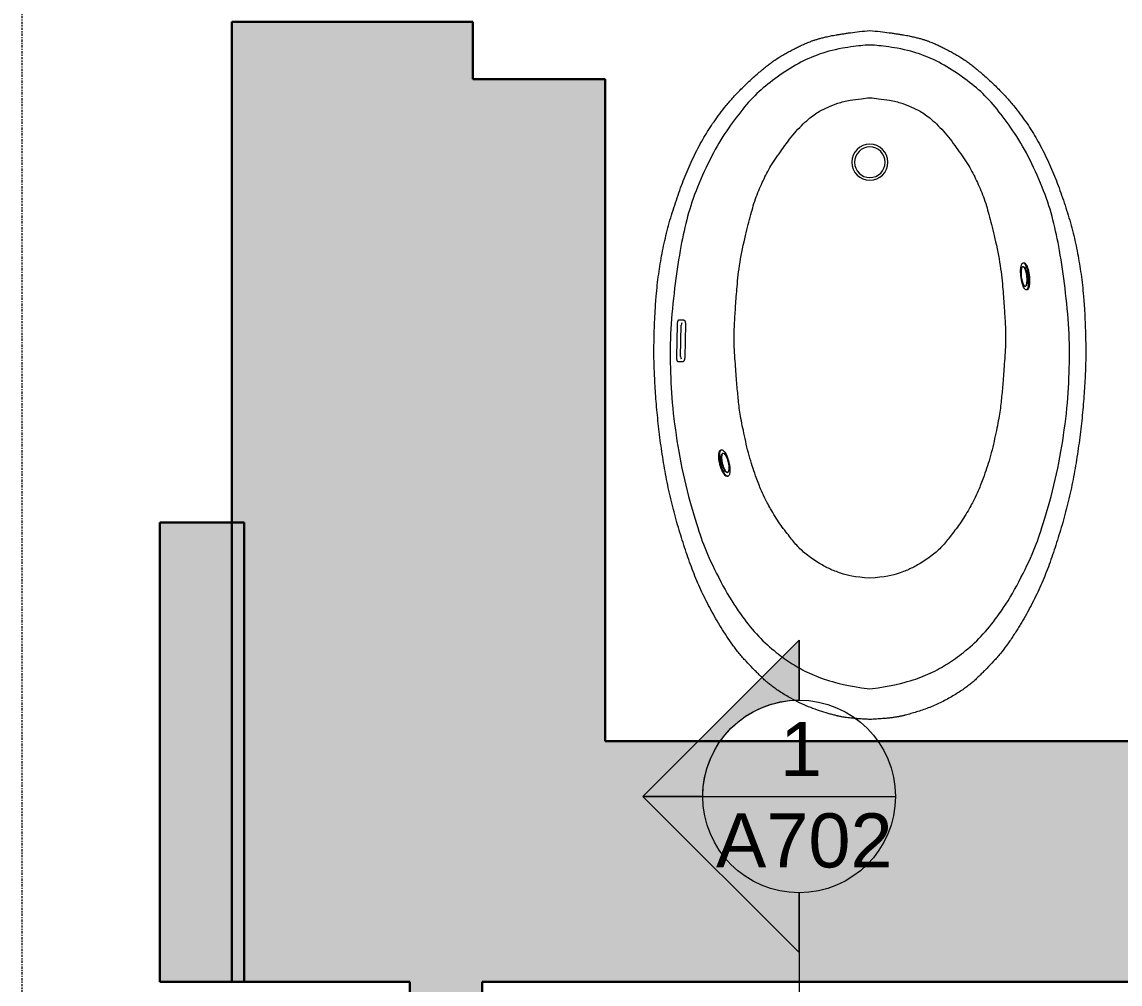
# Model space of a CAD drawing. Header units: inches. Extents: x -1176 to 1474, y -2632 to 978.
# Drawn here: x -1052.5 to -961.3, y 16.1 to 96 of the extents above; entities that cross this region are included whole.
import ezdxf

# ---------------------------------------------------------------- set-up
doc = ezdxf.new("R2010")
doc.units = ezdxf.units.IN
doc.header["$MEASUREMENT"] = 0
doc.linetypes.add('Dash Dot 3_16_', pattern=[0.3125, 0.1875, -0.0625, 0, -0.0625])
for name, color, linetype, lineweight in [('A-ANNO-SYMB', 150, 'Continuous', 9), ('A-WALL', 113, 'Continuous', 18), ('A-WALL-PATT', 111, 'Continuous', 18), ('G-ANNO-SYMB', 111, 'Continuous', 9), ('P-SANR-FIXT', 6, 'Continuous', 9)]:
    doc.layers.add(name, color=color, linetype=linetype, lineweight=lineweight)
doc.styles.add('Swis721 Lt BT', font='swissl.ttf', dxfattribs={"height": 4.5})

# ---------------------------------------------------------------- blocks, each defined once
blk = doc.blocks.new('downloadobjectfile_id_236f7131-f753-4b41-a4ac-6b6cf5932f67 - Bath tub-7335229-3rd Floor Construction')
at = {"layer": 'P-SANR-FIXT'}
for p, q in [((8.405, -11.778), (8.42, -11.836)), ((6.241, -12.395), (6.225, -12.333)), ((-4.584, -15.852), (-4.576, -15.478)), ((-4.209, -15.316), (-1.446, -15.377)), ((-1.53, -16.046), (-4.155, -15.988)), ((-1.522, -15.719), (-4.146, -15.662)), ((-1.086, -15.555), (-1.095, -15.939))]:
    blk.add_line(p, q, dxfattribs=at)
for centre, radius, start, end in [((-17.671, 0), 1.5, 0, 180), ((-17.671, 0), 1.273, 360, 180), ((-17.671, 0), 1.5, 180, 0), ((-17.671, 0), 1.273, 180, 360), ((-4.138, -15.301), 0.361, 238.43601, 268.74357), ((-1.514, -15.358), 0.361, 268.74357, 299.05113)]:
    blk.add_arc(centre, radius, start, end, dxfattribs=at)
for points, knots in [([(-28.625, 0), (-28.593, 0.301), (-28.529, 0.868), (-28.452, 1.493), (-28.391, 1.938), (-28.345, 2.243), (-28.301, 2.526), (-28.256, 2.79), (-28.213, 3.035), (-28.17, 3.257), (-28.127, 3.461), (-28.085, 3.653), (-28.043, 3.83), (-28.002, 3.99), (-27.962, 4.138), (-27.922, 4.279), (-27.882, 4.411), (-27.843, 4.532), (-27.805, 4.646), (-27.766, 4.757), (-27.729, 4.864), (-27.679, 4.999), (-27.592, 5.223), (-27.468, 5.514), (-27.313, 5.842), (-27.144, 6.178), (-26.958, 6.536), (-26.765, 6.894), (-26.505, 7.355), (-26.259, 7.752), (-25.992, 8.135), (-25.771, 8.429), (-25.521, 8.742), (-25.23, 9.09), (-24.907, 9.462), (-24.56, 9.847), (-24.197, 10.235), (-23.826, 10.617), (-23.456, 10.98), (-22.971, 11.432), (-22.379, 11.942), (-21.694, 12.479), (-21.04, 12.953), (-20.397, 13.382), (-19.735, 13.784), (-19.02, 14.182), (-18.264, 14.569), (-17.232, 15.055), (-16.2, 15.474), (-15.137, 15.862), (-14.043, 16.24), (-12.634, 16.681), (-10.954, 17.1), (-9.253, 17.421), (-7.778, 17.627), (-6.698, 17.735), (-6.065, 17.786), (-5.42, 17.83), (-4.606, 17.872), (-3.67, 17.906), (-2.835, 17.927), (-2.142, 17.937), (-1.508, 17.936), (-0.864, 17.922), (-0.129, 17.895), (0.681, 17.854), (1.544, 17.799), (2.732, 17.708), (4.256, 17.56), (6.123, 17.322), (7.998, 17.022), (9.843, 16.655), (11.616, 16.215), (13.319, 15.717), (14.959, 15.189), (16.273, 14.712), (17.291, 14.29), (18.04, 13.953), (18.781, 13.593), (19.519, 13.207), (20.133, 12.864), (20.624, 12.576), (20.991, 12.352), (21.358, 12.121), (21.725, 11.883), (22.089, 11.637), (22.567, 11.298), (23.032, 10.943), (23.474, 10.571), (23.897, 10.19), (24.292, 9.808), (24.655, 9.447), (24.908, 9.194), (25.147, 8.951), (25.379, 8.704), (25.609, 8.441), (25.843, 8.15), (26.09, 7.814), (26.434, 7.303), (26.876, 6.57), (27.372, 5.598), (27.709, 4.764), (27.933, 4.11), (28.056, 3.714), (28.144, 3.408), (28.206, 3.183), (28.253, 3.006), (28.289, 2.867), (28.315, 2.76), (28.339, 2.654), (28.363, 2.55), (28.385, 2.442), (28.407, 2.325), (28.429, 2.202), (28.449, 2.075), (28.468, 1.938), (28.488, 1.786), (28.506, 1.621), (28.524, 1.446), (28.542, 1.256), (28.559, 1.045), (28.576, 0.812), (28.598, 0.478), (28.614, 0.199), (28.625, 0)], [-1, -1, -1, -1, -0.996951, -0.993902, -0.992378, -0.990854, -0.989329, -0.987805, -0.98628, -0.984756, -0.983232, -0.981707, -0.980183, -0.978659, -0.977134, -0.97561, -0.974085, -0.972561, -0.971037, -0.969512, -0.967988, -0.966463, -0.963415, -0.957317, -0.95122, -0.945122, -0.939024, -0.932927, -0.926829, -0.914634, -0.908537, -0.902439, -0.896341, -0.890244, -0.884146, -0.878049, -0.871951, -0.865854, -0.859756, -0.853659, -0.841463, -0.829268, -0.817073, -0.804878, -0.792683, -0.780488, -0.768293, -0.756098, -0.731707, -0.719512, -0.707317, -0.682927, -0.658537, -0.634146, -0.609756, -0.597561, -0.591463, -0.585366, -0.573171, -0.560976, -0.54878, -0.536585, -0.52439, -0.512195, -0.5, -0.487805, -0.47561, -0.463415, -0.439024, -0.414634, -0.390244, -0.365854, -0.341463, -0.317073, -0.292683, -0.268293, -0.256098, -0.243902, -0.231707, -0.219512, -0.207317, -0.20122, -0.195122, -0.189024, -0.182927, -0.176829, -0.170732, -0.158537, -0.152439, -0.146341, -0.134146, -0.128049, -0.121951, -0.115854, -0.109756, -0.103659, -0.097561, -0.091463, -0.085366, -0.073171, -0.060976, -0.04878, -0.042683, -0.036585, -0.033537, -0.030488, -0.027439, -0.025915, -0.02439, -0.022866, -0.021341, -0.019817, -0.018293, -0.016768, -0.015244, -0.01372, -0.012195, -0.010671, -0.009146, -0.007622, -0.006098, -0.004573, -0.003049, 0, 0, 0, 0]), ([(26.085, 0), (25.808, 1.98), (25.426, 3.406), (24.826, 5.054), (23.97, 6.538), (23.101, 7.778), (21.673, 9.364), (19.972, 10.693), (18.103, 11.954), (14.761, 13.584), (13.293, 14.118), (9.776, 15.193), (6.452, 15.9), (2.718, 16.425), (-0.554, 16.596), (-3.753, 16.596), (-7.171, 16.237), (-10.263, 15.802), (-12.918, 15.238), (-15.147, 14.556), (-17.983, 13.294), (-19.955, 12.155), (-21.879, 10.757), (-23.399, 9.436), (-24.607, 7.945), (-25.786, 6.196), (-26.631, 4.385), (-27.131, 2.642), (-27.387, 0.55), (-27.414, 0.174), (-27.414, 0)], [-5.618031, -5.618031, -5.618031, -5.618031, -5.472777, -5.335466, -5.197124, -5.048198, -4.886878, -4.704995, -4.479113, -4.269816, -4.020987, -3.781025, -3.479735, -3.189582, -2.904969, -2.629635, -2.35856, -2.100984, -1.8741, -1.647719, -1.433473, -1.217917, -1.032673, -0.857374, -0.689547, -0.522133, -0.357647, -0.193219, -0.073837, 0, 0, 0, 0]), ([(-9.303, 12.765), (-9.316, 12.791), (-9.316, 12.846), (-9.221, 12.962), (-8.917, 13.116), (-8.321, 13.254), (-7.768, 13.285), (-7.457, 13.256), (-7.312, 13.226), (-7.221, 13.197), (-7.151, 13.163), (-7.103, 13.123), (-7.078, 13.08), (-7.076, 13.049), (-7.079, 13.033)], [-1, -1, -1, -1, -0.923913, -0.847826, -0.695652, -0.521739, -0.347826, -0.26087, -0.217391, -0.173913, -0.130435, -0.086957, -0.043478, 0, 0, 0, 0]), ([(-7.079, 13.032), (-7.067, 13.006), (-7.067, 12.951), (-7.162, 12.835), (-7.466, 12.681), (-8.062, 12.543), (-8.615, 12.512), (-8.926, 12.541), (-9.071, 12.571), (-9.161, 12.6), (-9.232, 12.634), (-9.28, 12.674), (-9.305, 12.717), (-9.307, 12.748), (-9.303, 12.764)], [-1, -1, -1, -1, -0.923913, -0.847826, -0.695652, -0.521739, -0.347826, -0.26087, -0.217391, -0.173913, -0.130435, -0.086957, -0.043478, 0, 0, 0, 0]), ([(-7.079, 13.033), (-7.095, 13.067), (-7.166, 13.127), (-7.454, 13.211), (-7.916, 13.226), (-8.412, 13.166), (-8.76, 13.09), (-8.998, 13.006), (-9.144, 12.933), (-9.227, 12.877), (-9.283, 12.82), (-9.3, 12.783), (-9.303, 12.765)], [-1, -1, -1, -1, -0.888889, -0.777778, -0.555556, -0.444444, -0.333333, -0.222222, -0.166667, -0.111111, -0.055556, 0, 0, 0, 0]), ([(-9.303, 12.764), (-9.296, 12.8), (-9.241, 12.875), (-8.981, 13.026), (-8.536, 13.149), (-8.04, 13.209), (-7.685, 13.217), (-7.433, 13.193), (-7.274, 13.157), (-7.18, 13.122), (-7.113, 13.08), (-7.087, 13.048), (-7.079, 13.032)], [-1, -1, -1, -1, -0.888889, -0.777778, -0.555556, -0.444444, -0.333333, -0.222222, -0.166667, -0.111111, -0.055556, 0, 0, 0, 0]), ([(-8.99, 12.727), (-8.995, 12.744), (-8.992, 12.778), (-8.934, 12.852), (-8.745, 12.957), (-8.339, 13.062), (-7.926, 13.094), (-7.687, 13.078), (-7.573, 13.058), (-7.501, 13.038), (-7.444, 13.014), (-7.403, 12.987), (-7.379, 12.955), (-7.375, 12.933), (-7.375, 12.921)], [-1, -1, -1, -1, -0.931818, -0.863636, -0.727273, -0.545455, -0.363636, -0.272727, -0.227273, -0.181818, -0.136364, -0.090909, -0.045455, 0, 0, 0, 0]), ([(-8.99, 12.725), (-8.991, 12.708), (-8.98, 12.675), (-8.906, 12.617), (-8.698, 12.56), (-8.278, 12.554), (-7.869, 12.621), (-7.641, 12.694), (-7.535, 12.74), (-7.47, 12.776), (-7.42, 12.813), (-7.387, 12.85), (-7.371, 12.886), (-7.372, 12.909), (-7.375, 12.92)], [-1, -1, -1, -1, -0.931818, -0.863636, -0.727273, -0.545455, -0.363636, -0.272727, -0.227273, -0.181818, -0.136364, -0.090909, -0.045455, 0, 0, 0, 0]), ([(-7.375, 12.921), (-7.382, 12.942), (-7.416, 12.981), (-7.564, 13.041), (-7.895, 13.077), (-8.324, 13.035), (-8.601, 12.967), (-8.736, 12.921), (-8.823, 12.884), (-8.894, 12.845), (-8.947, 12.805), (-8.98, 12.765), (-8.989, 12.739), (-8.99, 12.727)], [-1, -1, -1, -1, -0.907895, -0.815789, -0.631579, -0.421053, -0.315789, -0.263158, -0.210526, -0.157895, -0.105263, -0.052632, 0, 0, 0, 0]), ([(-7.375, 12.92), (-7.382, 12.941), (-7.416, 12.979), (-7.564, 13.04), (-7.895, 13.075), (-8.324, 13.033), (-8.601, 12.965), (-8.736, 12.919), (-8.823, 12.882), (-8.894, 12.843), (-8.947, 12.803), (-8.98, 12.763), (-8.989, 12.738), (-8.99, 12.725)], [-1, -1, -1, -1, -0.907895, -0.815789, -0.631579, -0.421053, -0.315789, -0.263158, -0.210526, -0.157895, -0.105263, -0.052632, 0, 0, 0, 0]), ([(-23.034, 0), (-23.002, 0.263), (-22.945, 0.807), (-22.836, 1.693), (-22.589, 2.685), (-22.243, 3.5), (-21.896, 4.244), (-21.278, 5.127), (-20.024, 6.38), (-18.794, 7.242), (-17.335, 8.301), (-16.192, 8.834), (-14.779, 9.493), (-13.211, 9.914), (-11.687, 10.322), (-9.257, 10.838), (-7.458, 11.027), (-5.731, 11.148), (-4.352, 11.245), (-2.859, 11.306), (-0.857, 11.166), (0.599, 11.058), (1.969, 10.935), (3.276, 10.794), (4.836, 10.463), (6.688, 10.069), (8.265, 9.526), (9.487, 9.085), (10.128, 8.786), (11.184, 8.225), (12.379, 7.507), (13.415, 6.668), (14.256, 6.024), (14.976, 5.225), (15.688, 4.169), (16.131, 3.336), (16.477, 2.479), (16.802, 1.268), (16.893, 0)], [0, 0, 0, 0, 0.047345, 0.115723, 0.19351, 0.269307, 0.346639, 0.448626, 0.569535, 0.710585, 0.837412, 0.965834, 1.089275, 1.221504, 1.379424, 1.542502, 1.709853, 1.846586, 1.974575, 2.110229, 2.248047, 2.382573, 2.497843, 2.616873, 2.750285, 2.893499, 3.028519, 3.130561, 3.219517, 3.311092, 3.420073, 3.525267, 3.621606, 3.716304, 3.80775, 3.89499, 3.981678, 4.077503, 4.077503, 4.077503, 4.077503]), ([(28.625, 0), (28.617, -0.149), (28.601, -0.433), (28.576, -0.816), (28.55, -1.158), (28.524, -1.45), (28.497, -1.706), (28.468, -1.942), (28.439, -2.14), (28.413, -2.295), (28.391, -2.413), (28.369, -2.524), (28.345, -2.628), (28.321, -2.733), (28.295, -2.841), (28.262, -2.971), (28.22, -3.13), (28.16, -3.351), (28.047, -3.75), (27.856, -4.352), (27.58, -5.097), (27.249, -5.843), (26.832, -6.643), (26.434, -7.303), (26.09, -7.814), (25.843, -8.15), (25.609, -8.441), (25.379, -8.704), (25.147, -8.951), (24.908, -9.194), (24.655, -9.447), (24.292, -9.808), (23.897, -10.19), (23.474, -10.571), (23.142, -10.85), (22.8, -11.12), (22.331, -11.47), (21.726, -11.887), (20.991, -12.356), (20.256, -12.796), (19.273, -13.345), (18.044, -13.965), (16.536, -14.616), (14.959, -15.189), (13.319, -15.717), (11.616, -16.215), (9.843, -16.655), (7.998, -17.022), (6.123, -17.322), (4.256, -17.56), (2.732, -17.708), (1.544, -17.799), (0.681, -17.854), (-0.129, -17.895), (-0.864, -17.922), (-1.508, -17.936), (-2.142, -17.937), (-2.835, -17.927), (-3.67, -17.906), (-4.606, -17.872), (-5.42, -17.83), (-6.065, -17.786), (-6.698, -17.735), (-7.778, -17.627), (-9.253, -17.421), (-10.954, -17.1), (-12.634, -16.681), (-14.043, -16.24), (-15.137, -15.862), (-16.2, -15.474), (-17.232, -15.055), (-18.264, -14.569), (-19.02, -14.182), (-19.735, -13.784), (-20.397, -13.382), (-21.04, -12.953), (-21.694, -12.479), (-22.379, -11.942), (-22.971, -11.432), (-23.456, -10.98), (-23.826, -10.617), (-24.197, -10.235), (-24.56, -9.847), (-24.907, -9.462), (-25.23, -9.09), (-25.521, -8.742), (-25.771, -8.429), (-25.992, -8.135), (-26.259, -7.752), (-26.505, -7.355), (-26.765, -6.894), (-26.958, -6.536), (-27.144, -6.178), (-27.313, -5.842), (-27.468, -5.514), (-27.592, -5.223), (-27.679, -4.999), (-27.729, -4.864), (-27.766, -4.757), (-27.805, -4.646), (-27.843, -4.532), (-27.882, -4.411), (-27.922, -4.279), (-27.962, -4.138), (-28.002, -3.99), (-28.043, -3.83), (-28.085, -3.653), (-28.127, -3.461), (-28.17, -3.257), (-28.213, -3.035), (-28.256, -2.79), (-28.301, -2.526), (-28.345, -2.243), (-28.391, -1.938), (-28.452, -1.493), (-28.529, -0.868), (-28.593, -0.301), (-28.625, 0)], [-1, -1, -1, -1, -0.997713, -0.995427, -0.99314, -0.990854, -0.988567, -0.98628, -0.983994, -0.981707, -0.980564, -0.979421, -0.977134, -0.975991, -0.974848, -0.972561, -0.970274, -0.967988, -0.963415, -0.954268, -0.945122, -0.935976, -0.926829, -0.914634, -0.908537, -0.902439, -0.896341, -0.890244, -0.884146, -0.878049, -0.871951, -0.865854, -0.853659, -0.847561, -0.841463, -0.835366, -0.829268, -0.817073, -0.804878, -0.792683, -0.780488, -0.756098, -0.731707, -0.707317, -0.682927, -0.658537, -0.634146, -0.609756, -0.585366, -0.560976, -0.536585, -0.52439, -0.512195, -0.5, -0.487805, -0.47561, -0.463415, -0.45122, -0.439024, -0.426829, -0.414634, -0.408537, -0.402439, -0.390244, -0.365854, -0.341463, -0.317073, -0.292683, -0.280488, -0.268293, -0.243902, -0.231707, -0.219512, -0.207317, -0.195122, -0.182927, -0.170732, -0.158537, -0.146341, -0.140244, -0.134146, -0.128049, -0.121951, -0.115854, -0.109756, -0.103659, -0.097561, -0.091463, -0.085366, -0.073171, -0.067073, -0.060976, -0.054878, -0.04878, -0.042683, -0.036585, -0.033537, -0.032012, -0.030488, -0.028963, -0.027439, -0.025915, -0.02439, -0.022866, -0.021341, -0.019817, -0.018293, -0.016768, -0.015244, -0.01372, -0.012195, -0.010671, -0.009146, -0.007622, -0.006098, -0.003049, 0, 0, 0, 0]), ([(-27.414, 0), (-27.414, -0.174), (-27.387, -0.55), (-27.131, -2.642), (-26.631, -4.385), (-25.786, -6.196), (-24.607, -7.945), (-23.399, -9.436), (-21.879, -10.757), (-19.955, -12.155), (-17.983, -13.294), (-15.147, -14.556), (-12.918, -15.238), (-10.263, -15.802), (-7.171, -16.237), (-3.753, -16.596), (-0.554, -16.596), (2.718, -16.425), (6.452, -15.9), (9.776, -15.193), (13.293, -14.118), (14.761, -13.584), (18.103, -11.954), (19.972, -10.693), (21.673, -9.364), (23.101, -7.778), (23.97, -6.538), (24.826, -5.054), (25.426, -3.406), (25.808, -1.98), (26.085, 0)], [-5.618031, -5.618031, -5.618031, -5.618031, -5.544194, -5.424812, -5.260384, -5.095898, -4.928484, -4.760658, -4.585358, -4.400115, -4.184559, -3.970312, -3.743931, -3.517047, -3.259472, -2.988396, -2.713063, -2.428449, -2.138296, -1.837006, -1.597044, -1.348216, -1.138919, -0.913036, -0.731154, -0.569833, -0.420907, -0.282566, -0.145254, 0, 0, 0, 0]), ([(16.893, 0), (16.802, -1.268), (16.477, -2.479), (16.131, -3.336), (15.688, -4.169), (14.976, -5.225), (14.256, -6.024), (13.415, -6.668), (12.379, -7.507), (11.184, -8.225), (10.128, -8.786), (9.487, -9.085), (8.265, -9.526), (6.688, -10.069), (4.836, -10.463), (3.276, -10.794), (1.969, -10.935), (0.599, -11.058), (-0.857, -11.166), (-2.859, -11.306), (-4.352, -11.245), (-5.731, -11.148), (-7.458, -11.027), (-9.257, -10.838), (-11.687, -10.322), (-13.211, -9.914), (-14.779, -9.493), (-16.192, -8.834), (-17.335, -8.301), (-18.794, -7.242), (-20.024, -6.38), (-21.278, -5.127), (-21.896, -4.244), (-22.243, -3.5), (-22.589, -2.685), (-22.836, -1.693), (-22.945, -0.807), (-23.002, -0.263), (-23.034, 0)], [0, 0, 0, 0, 0.095825, 0.182513, 0.269753, 0.361199, 0.455897, 0.552236, 0.65743, 0.766411, 0.857986, 0.946942, 1.048984, 1.184003, 1.327218, 1.460629, 1.57966, 1.69493, 1.829456, 1.967274, 2.102928, 2.230917, 2.36765, 2.535001, 2.698079, 2.855999, 2.988228, 3.111669, 3.240091, 3.366918, 3.507968, 3.628876, 3.730864, 3.808196, 3.883993, 3.961779, 4.030158, 4.077503, 4.077503, 4.077503, 4.077503]), ([(6.225, -12.333), (6.215, -12.298), (6.23, -12.219), (6.401, -12.038), (6.761, -11.854), (7.209, -11.716), (7.555, -11.646), (7.824, -11.621), (8.012, -11.622), (8.136, -11.634), (8.24, -11.656), (8.322, -11.687), (8.379, -11.728), (8.399, -11.761), (8.405, -11.778)], [-1, -1, -1, -1, -0.9, -0.8, -0.6, -0.5, -0.4, -0.3, -0.25, -0.2, -0.15, -0.1, -0.05, 0, 0, 0, 0]), ([(8.405, -11.778), (8.417, -11.814), (8.404, -11.893), (8.236, -12.074), (7.875, -12.261), (7.423, -12.4), (7.074, -12.471), (6.803, -12.496), (6.614, -12.494), (6.49, -12.482), (6.386, -12.459), (6.305, -12.426), (6.25, -12.384), (6.23, -12.351), (6.225, -12.333)], [-1, -1, -1, -1, -0.9, -0.8, -0.6, -0.5, -0.4, -0.3, -0.25, -0.2, -0.15, -0.1, -0.05, 0, 0, 0, 0]), ([(6.225, -12.333), (6.236, -12.369), (6.293, -12.431), (6.541, -12.506), (6.957, -12.494), (7.423, -12.4), (7.762, -12.296), (8.007, -12.189), (8.167, -12.098), (8.266, -12.029), (8.341, -11.961), (8.391, -11.895), (8.414, -11.833), (8.411, -11.796), (8.405, -11.778)], [-1, -1, -1, -1, -0.9, -0.8, -0.6, -0.5, -0.4, -0.3, -0.25, -0.2, -0.15, -0.1, -0.05, 0, 0, 0, 0]), ([(8.42, -11.836), (8.431, -11.871), (8.419, -11.95), (8.252, -12.131), (7.894, -12.316), (7.445, -12.456), (7.097, -12.527), (6.826, -12.553), (6.637, -12.552), (6.512, -12.54), (6.407, -12.518), (6.325, -12.487), (6.268, -12.446), (6.247, -12.413), (6.241, -12.395)], [-1, -1, -1, -1, -0.9, -0.8, -0.6, -0.5, -0.4, -0.3, -0.25, -0.2, -0.15, -0.1, -0.05, 0, 0, 0, 0]), ([(8.094, -11.818), (8.091, -11.785), (8.046, -11.729), (7.833, -11.674), (7.431, -11.698), (7.01, -11.813), (6.774, -11.921), (6.666, -11.986), (6.6, -12.034), (6.551, -12.082), (6.52, -12.129), (6.507, -12.172), (6.511, -12.198), (6.516, -12.21)], [-1, -1, -1, -1, -0.880952, -0.761905, -0.571429, -0.380952, -0.285714, -0.238095, -0.190476, -0.142857, -0.095238, -0.047619, 0, 0, 0, 0]), ([(6.516, -12.21), (6.525, -12.232), (6.564, -12.271), (6.72, -12.321), (7.055, -12.323), (7.478, -12.229), (7.744, -12.124), (7.872, -12.058), (7.954, -12.008), (8.018, -11.957), (8.064, -11.908), (8.091, -11.861), (8.095, -11.832), (8.094, -11.818)], [-1, -1, -1, -1, -0.907895, -0.815789, -0.631579, -0.421053, -0.315789, -0.263158, -0.210526, -0.157895, -0.105263, -0.052632, 0, 0, 0, 0]), ([(8.094, -11.818), (8.107, -11.849), (8.093, -11.92), (7.93, -12.067), (7.565, -12.234), (7.138, -12.329), (6.879, -12.344), (6.754, -12.338), (6.673, -12.326), (6.607, -12.306), (6.557, -12.28), (6.526, -12.248), (6.517, -12.223), (6.516, -12.21)], [-1, -1, -1, -1, -0.880952, -0.761905, -0.571429, -0.380952, -0.285714, -0.238095, -0.190476, -0.142857, -0.095238, -0.047619, 0, 0, 0, 0]), ([(6.516, -12.21), (6.525, -12.232), (6.564, -12.271), (6.72, -12.321), (7.055, -12.323), (7.478, -12.229), (7.744, -12.124), (7.872, -12.058), (7.954, -12.008), (8.018, -11.957), (8.064, -11.908), (8.091, -11.861), (8.095, -11.832), (8.094, -11.818)], [-1, -1, -1, -1, -0.907895, -0.815789, -0.631579, -0.421053, -0.315789, -0.263158, -0.210526, -0.157895, -0.105263, -0.052632, 0, 0, 0, 0]), ([(-4.576, -15.478), (-4.573, -15.463), (-4.568, -15.446), (-4.563, -15.434), (-4.56, -15.43), (-4.556, -15.423), (-4.553, -15.418), (-4.548, -15.411), (-4.541, -15.404), (-4.533, -15.396), (-4.526, -15.391), (-4.52, -15.387), (-4.513, -15.383), (-4.503, -15.378), (-4.491, -15.372), (-4.478, -15.366), (-4.46, -15.358), (-4.443, -15.351), (-4.425, -15.346), (-4.412, -15.343), (-4.397, -15.34), (-4.382, -15.336), (-4.365, -15.333), (-4.338, -15.329), (-4.303, -15.324), (-4.255, -15.32), (-4.225, -15.317), (-4.209, -15.316)], [-1, -1, -1, -1, -0.958333, -0.942708, -0.916667, -0.895833, -0.875, -0.854167, -0.8125, -0.770833, -0.729167, -0.697917, -0.666667, -0.625, -0.583333, -0.541667, -0.5, -0.416667, -0.375, -0.333333, -0.291667, -0.25, -0.208333, -0.166667, -0.083333, -0.041667, 0, 0, 0, 0]), ([(-1.446, -15.377), (-1.43, -15.379), (-1.4, -15.382), (-1.364, -15.387), (-1.335, -15.392), (-1.311, -15.396), (-1.291, -15.401), (-1.274, -15.405), (-1.259, -15.409), (-1.24, -15.414), (-1.218, -15.421), (-1.197, -15.429), (-1.18, -15.438), (-1.167, -15.445), (-1.155, -15.452), (-1.146, -15.457), (-1.139, -15.461), (-1.133, -15.466), (-1.126, -15.471), (-1.119, -15.479), (-1.112, -15.487), (-1.107, -15.494), (-1.104, -15.499), (-1.1, -15.506), (-1.097, -15.51), (-1.093, -15.522), (-1.089, -15.539), (-1.086, -15.555)], [-1, -1, -1, -1, -0.958333, -0.916667, -0.875, -0.833333, -0.791667, -0.75, -0.708333, -0.666667, -0.583333, -0.5, -0.458333, -0.416667, -0.375, -0.333333, -0.302083, -0.270833, -0.229167, -0.1875, -0.145833, -0.125, -0.104167, -0.080729, -0.057292, -0.041667, 0, 0, 0, 0]), ([(-4.155, -15.988), (-4.18, -15.988), (-4.255, -15.984), (-4.351, -15.972), (-4.433, -15.953), (-4.486, -15.936), (-4.53, -15.917), (-4.561, -15.896), (-4.58, -15.874), (-4.584, -15.859), (-4.584, -15.852)], [-1, -1, -1, -1, -0.888889, -0.666667, -0.555556, -0.444444, -0.333333, -0.222222, -0.111111, 0, 0, 0, 0]), ([(-1.095, -15.939), (-1.098, -15.947), (-1.108, -15.962), (-1.148, -15.991), (-1.264, -16.033), (-1.422, -16.048), (-1.53, -16.046)], [-1, -1, -1, -1, -0.875, -0.75, -0.5, 0, 0, 0, 0])]:
    blk.add_open_spline(points, degree=3, knots=knots, dxfattribs=at)
blk = doc.blocks.new('Section - Section Head - Filled-1367765-3rd Floor Construction')
at = {"layer": 'G-ANNO-SYMB'}
h = blk.add_hatch(color=256, dxfattribs=at)
edge = h.paths.add_edge_path(flags=0)
edge.add_line((-0.5202, 0), (-0.25, 0.2702))
edge.add_line((-0.25, 0.2702), (-0.25, 0.1667))
edge.add_arc((-0.25, 0), 0.1667, 90, 180)
edge.add_line((-0.4167, 0), (-0.5202, 0))
h = blk.add_hatch(color=256, dxfattribs=at)
edge = h.paths.add_edge_path(flags=0)
edge.add_line((0.0202, 0), (-0.0833, 0))
edge.add_arc((-0.25, 0), 0.1667, 0, 90)
edge.add_line((-0.25, 0.1667), (-0.25, 0.2702))
edge.add_line((-0.25, 0.2702), (0.0202, 0))
for p, q in [((-0.25, 0.2702), (-0.5202, 0)), ((-0.25, 0.2702), (-0.5202, 0)), ((-0.25, 0.2702), (0.0202, 0)), ((-0.25, 0.1667), (-0.25, 0.2702)), ((0.0202, 0), (-0.25, 0.2702)), ((-0.25, 0.2702), (-0.25, 0.1667)), ((-0.5202, 0), (-0.4167, 0)), ((-0.0833, 0), (0.0202, 0)), ((-0.5202, 0), (-0.4167, 0)), ((-0.4167, 0), (-0.5202, 0)), ((0.0202, 0), (-0.0833, 0)), ((-0.0833, 0), (0.0202, 0))]:
    blk.add_line(p, q, dxfattribs=at)
for start, end in [(0, 180), (360, 180), (90, 180), (0, 90), (180, 360)]:
    blk.add_arc((-0.25, 0), 0.1667, start, end, dxfattribs=at)

msp = doc.modelspace()

# ---------------------------------------------------------------- hatches: boundary and pattern name
at = {"layer": 'A-WALL-PATT', "lineweight": 9}
h = msp.add_hatch(color=7, dxfattribs=at)
h.paths.add_polyline_path([(-1022.955, 16.255), (-1015.062, 16.255), (-1015.062, 96.005), (-1035.062, 96.005), (-1035.062, 16.255)], flags=0)
h.paths.add_polyline_path([(-1015.062, 133.505), (-1015.062, 216.005), (-1035.062, 216.005), (-1035.062, 133.505)], flags=0)
h.paths.add_polyline_path([(-1015.062, 253.505), (-1015.062, 342.005), (-1035.062, 342.005), (-1035.062, 253.505), (-1022.955, 253.505)], flags=0)
h.paths.add_polyline_path([(-1015.062, 379.505), (-1015.062, 468.124), (-1035.062, 468.124), (-1035.062, 379.505)], flags=0)
h.paths.add_polyline_path([(-1015.062, 505.624), (-1015.062, 604.374), (-1035.062, 604.374), (-1035.062, 505.624)], flags=0)
h.paths.add_polyline_path([(-1035.062, 641.874), (-1015.062, 641.874), (-1015.062, 729.874), (-1035.062, 729.874), (-1035.062, 694.533)], flags=0)
h.paths.add_polyline_path([(-1035.062, 767.374), (-1015.062, 767.374), (-1015.062, 789.874), (-1035.062, 789.874), (-1035.062, 786.652)], flags=0)
for points in [[(-1004.264, 36.255), (-1004.062, 36.255), (-1004.062, 91.255), (-1015.062, 91.255), (-1015.062, 36.255)], [(-1041.062, 16.255), (-1034.062, 16.255), (-1034.062, 54.414), (-1041.062, 54.414), (-1041.062, 49.704)], [(-1014.294, -114.927), (-1014.294, 16.255), (-1020.294, 16.255), (-1020.294, -114.927)]]:
    msp.add_hatch(color=7, dxfattribs=at).paths.add_polyline_path(points, flags=0)
h = msp.add_hatch(color=7, dxfattribs=at)
h.paths.add_polyline_path([(-809.606, 16.255), (-590.071, 16.255), (-590.071, 36.255), (-809.606, 36.255), (-809.606, 34.468), (-811.871, 34.468), (-811.871, 36.255), (-820.562, 36.255), (-820.562, 16.255), (-811.871, 16.255)], flags=0)
h.paths.add_polyline_path([(-1015.062, 16.255), (-860.562, 16.255), (-860.562, 36.255), (-1015.062, 36.255), (-1015.062, 26.674)], flags=0)

# ---------------------------------------------------------------- linework, layer by layer
at = {"layer": 'A-ANNO-SYMB', "linetype": 'Dash Dot 3_16_'}
msp.add_line((-1052.509, 152.565), (-1052.509, 12.568), dxfattribs=at)
at = {"layer": 'A-WALL', "color": 8, "lineweight": 30}
for p, q in [((-1035.062, 96.005), (-1035.062, 16.255)), ((-1015.062, 96.005), (-1035.062, 96.005)), ((-1015.062, 91.255), (-1015.062, 96.005)), ((-1004.062, 91.255), (-1015.062, 91.255)), ((-1004.062, 36.255), (-1004.062, 91.255)), ((-1041.062, 54.414), (-1041.062, 16.255)), ((-1034.062, 54.414), (-1041.062, 54.414)), ((-1034.062, 16.255), (-1034.062, 54.414)), ((-873.874, 36.255), (-1004.062, 36.255)), ((-1041.062, 16.255), (-1020.294, 16.255)), ((-1020.294, 16.255), (-1020.294, -120.609)), ((-1014.294, 16.255), (-860.562, 16.255)), ((-1014.294, -114.927), (-1014.294, 16.255))]:
    msp.add_line(p, q, dxfattribs=at)
at = {"layer": 'G-ANNO-SYMB'}
for p, q in [((-995.953, 31.654), (-979.953, 31.654)), ((-987.953, 19.654), (-987.953, -165.38))]:
    msp.add_line(p, q, dxfattribs=at)

# ---------------------------------------------------------------- block references
at = {"layer": 'G-ANNO-SYMB', "extrusion": (0, 0, -1), "xscale": 47.99999999999997, "yscale": 47.99999999999997, "zscale": 47.99999999999997, "rotation": 270.0000000000003}
msp.add_blockref('Section - Section Head - Filled-1367765-3rd Floor Construction', (987.953, 19.654), dxfattribs=at)
at = {"layer": 'P-SANR-FIXT', "rotation": 269.9999999999996}
msp.add_blockref('downloadobjectfile_id_236f7131-f753-4b41-a4ac-6b6cf5932f67 - Bath tub-7335229-3rd Floor Construction', (-982.077, 66.675), dxfattribs=at)

# ---------------------------------------------------------------- texts
at = {"layer": 'G-ANNO-SYMB', "char_height": 4.5, "attachment_point": 1, "style": 'Swis721 Lt BT'}
for s, insert, width in [('1', (-989.547, 37.842), 4.0905), ('A702', (-994.867, 30.249), 16.968)]:
    msp.add_mtext(s, dxfattribs=dict(at, insert=insert, width=width))

doc.saveas('drawing.dxf')
